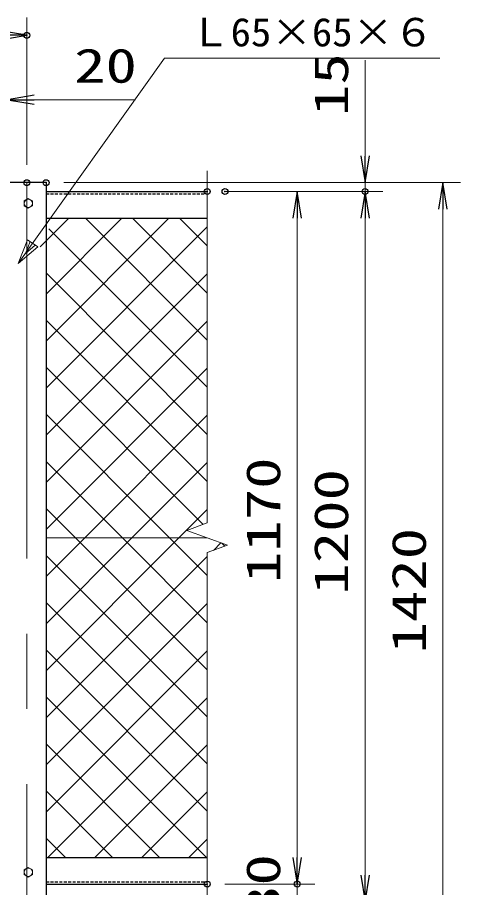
# Model space of a CAD drawing. Units: millimetres, scale not verified. Extents: x -5250 to 5250, y -3712 to 3712.
# Drawn here: x -2882 to -2133, y 291 to 1761 of the extents above; entities that cross this region are included whole.
import ezdxf
from ezdxf.enums import TextEntityAlignment as Align

# ---------------------------------------------------------------- set-up
doc = ezdxf.new("R2010")
doc.units = ezdxf.units.MM
doc.header["$LTSCALE"] = 20
doc.header["$PDMODE"] = 32
doc.header["$PDSIZE"] = 10
doc.linetypes.add('USER1', pattern=[50.8, 31.75, -6.35, 6.35, -6.35])
doc.linetypes.add('USER2', pattern=[0.375, 0.25, -0.125])
for name, color, linetype, lineweight in [('0-2_D-STR-TXT', 7, 'Continuous', 13), ('0-3_D-STR1', 1, 'Continuous', 25), ('0-4_D-STR3', 3, 'Continuous', 13), ('0-5_D-BMK', 2, 'Continuous', 13), ('0-6_D-STR-DIM', 7, 'Continuous', 13), ('0-7_0', 7, 'Continuous', 25), ('0-A_D-STR2', 7, 'Continuous', 13)]:
    doc.layers.add(name, color=color, linetype=linetype, lineweight=lineweight)
doc.layers.add('0-8_Defpoints', color=7, linetype='Continuous')
doc.styles.add('ＭＳ ゴシック', font='')
doc.styles.get('ＭＳ ゴシック').set_extended_font_data('MS Gothic')

# ---------------------------------------------------------------- blocks, each defined once
blk = doc.blocks.new('DARROWS')
at = {"layer": '0-7_0'}
blk.add_line((0, 0), (-19.982, 0), dxfattribs=at)
blk.add_lwpolyline([(-20, -3.333), (0, 0), (-20, 3.333)], dxfattribs=at)

msp = doc.modelspace()

# ---------------------------------------------------------------- linework, layer by layer
at = {"layer": '0-2_D-STR-TXT'}
for points in [[(-2880.8, 1344.76), (-2633.8, 1691.46), (-2168.2, 1691.46)], [(-2852.15, 1375.92), (-2868.62, 1361.87), (-2860.71, 1382.02)]]:
    msp.add_lwpolyline(points, dxfattribs=at)
msp.add_lwpolyline([(-2847.88, 1372.88), (-2880.8, 1344.76), (-2864.98, 1385.06)], close=True, dxfattribs=at)
at = {"layer": '0-3_D-STR1'}
for p, q in [((-2833.8, 1481.46), (-2898.8, 1481.46)), ((-2833.8, 1481.46), (-2833.8, 61.46)), ((-2833.8, 1466.46), (-2561.24, 1466.46)), ((-2833.8, 1421.46), (-2561.24, 1421.46)), ((-2833.8, 341.46), (-2561.24, 341.46)), ((-2833.8, 296.46), (-2561.24, 296.46))]:
    msp.add_line(p, q, dxfattribs=at)
at = {"layer": '0-3_D-STR1', "linetype": 'USER2'}
for p, q in [((-2833.8, 1462.46), (-2561.24, 1462.46)), ((-2833.8, 300.46), (-2561.24, 300.46))]:
    msp.add_line(p, q, dxfattribs=at)
at = {"layer": '0-4_D-STR3'}
for points in [[(-2863.8, 1454.56), (-2870.82, 1450.51), (-2870.82, 1442.41), (-2863.8, 1438.36), (-2856.79, 1442.41), (-2856.79, 1450.51)], [(-2863.8, 324.56), (-2870.82, 320.51), (-2870.82, 312.41), (-2863.8, 308.36), (-2856.79, 312.41), (-2856.79, 320.51)]]:
    msp.add_lwpolyline(points, close=True, dxfattribs=at)
for centre in [(-2863.8, 1446.46), (-2863.8, 316.46)]:
    msp.add_circle(centre, 7.03, dxfattribs=at)
at = {"layer": '0-5_D-BMK'}
for p, q in [((-2561.24, 1501.46), (-2561.24, 1421.46)), ((-2561.24, 1421.46), (-2561.24, 906.46)), ((-2561.24, 906.46), (-2595.58, 893.96)), ((-2526.9, 868.96), (-2595.58, 893.96)), ((-2526.9, 868.96), (-2561.24, 856.46)), ((-2561.24, 856.46), (-2561.24, 341.46)), ((-2561.24, 341.46), (-2561.24, 201.46))]:
    msp.add_line(p, q, dxfattribs=at)
at = {"layer": '0-5_D-BMK', "linetype": 'USER1'}
msp.add_line((-2866.3, 1481.46), (-2866.3, 61.46), dxfattribs=at)
at = {"layer": '0-6_D-STR-DIM'}
for p, q in [((-2866.3, 1511.46), (-2866.3, 1760.39)), ((-2294.26, 1526.46), (-2294.26, 1688.46)), ((-2853.8, 1621.54), (-2682.8, 1621.54)), ((-2803.8, 1481.46), (-2132.8, 1481.46)), ((-2803.8, 1481.46), (-2264.26, 1481.46)), ((-2294.26, 1466.46), (-2294.26, 1481.46)), ((-2531.24, 1466.46), (-2264.26, 1466.46)), ((-2501.24, 1466.46), (-2264.26, 1466.46)), ((-2501.24, 1466.46), (-2379.15, 1466.46)), ((-2162.8, 1436.46), (-2162.8, 106.46)), ((-2409.15, 1421.46), (-2409.15, 341.46)), ((-2294.26, 1421.46), (-2294.26, 311.46)), ((-2294.26, 1421.46), (-2294.26, 1376.46)), ((-2409.15, 341.46), (-2409.15, 386.46)), ((-2531.24, 296.46), (-2379.15, 296.46)), ((-2531.24, 296.46), (-2379.15, 296.46)), ((-2409.15, 296.46), (-2409.15, 266.46))]:
    msp.add_line(p, q, dxfattribs=at)
at = {"layer": '0-7_0'}
for p, q in [((-2843.8, 1372.77), (-2795.11, 1421.46)), ((-2833.8, 1293.22), (-2705.56, 1421.46)), ((-2833.8, 1213.67), (-2626.01, 1421.46)), ((-2561.24, 1215.34), (-2767.36, 1421.46)), ((-2561.24, 1294.89), (-2687.81, 1421.46)), ((-2561.24, 1374.44), (-2608.26, 1421.46)), ((-2833.8, 1134.12), (-2561.24, 1406.68)), ((-2561.24, 1135.79), (-2828.95, 1403.51)), ((-2561.24, 1056.24), (-2833.8, 1328.81)), ((-2833.8, 1054.57), (-2561.24, 1327.13)), ((-2561.24, 976.69), (-2833.8, 1249.26)), ((-2833.8, 975.02), (-2561.24, 1247.58)), ((-2568.07, 903.98), (-2833.8, 1169.71)), ((-2833.8, 895.47), (-2561.24, 1168.03)), ((-2625.11, 881.46), (-2833.8, 1090.16)), ((-2768.26, 881.46), (-2561.24, 1088.48)), ((-2704.66, 881.46), (-2833.8, 1010.61)), ((-2688.71, 881.46), (-2561.24, 1008.93)), ((-2784.21, 881.46), (-2833.8, 931.06)), ((-2609.16, 881.46), (-2561.24, 929.39)), ((-2833.8, 815.92), (-2768.26, 881.46)), ((-2833.8, 736.37), (-2688.71, 881.46)), ((-2833.8, 656.82), (-2609.16, 881.46)), ((-2561.24, 658.5), (-2784.21, 881.46)), ((-2561.24, 738.05), (-2704.66, 881.46)), ((-2561.24, 817.59), (-2625.11, 881.46)), ((-2550.82, 860.25), (-2538.05, 873.02)), ((-2531.41, 867.32), (-2536.58, 872.49)), ((-2561.24, 578.95), (-2833.8, 851.51)), ((-2833.8, 577.27), (-2561.24, 849.84)), ((-2561.24, 499.4), (-2833.8, 771.96)), ((-2833.8, 497.72), (-2561.24, 770.29)), ((-2561.24, 419.85), (-2833.8, 692.41)), ((-2833.8, 418.17), (-2561.24, 690.74)), ((-2562.4, 341.46), (-2833.8, 612.86)), ((-2830.96, 341.46), (-2561.24, 611.19)), ((-2641.95, 341.46), (-2833.8, 533.31)), ((-2751.41, 341.46), (-2561.24, 531.64)), ((-2721.5, 341.46), (-2833.8, 453.76)), ((-2671.86, 341.46), (-2561.24, 452.09)), ((-2801.05, 341.46), (-2833.8, 374.21)), ((-2592.31, 341.46), (-2561.24, 372.54))]:
    msp.add_line(p, q, dxfattribs=at)
at = {"layer": '0-8_Defpoints'}
for p in [(-2866.3, 1730.39), (-2866.3, 1481.46), (-2833.8, 1481.46), (-2561.24, 1466.46), (-2531.24, 1466.46), (-2294.26, 1466.46), (-2561.24, 296.46), (-2409.15, 296.46)]:
    msp.add_point(p, dxfattribs=at)
at = {"layer": '0-A_D-STR2'}
msp.add_line((-2833.8, 881.46), (-2561.24, 881.46), dxfattribs=at)

# ---------------------------------------------------------------- block references
at = {"layer": '0-6_D-STR-DIM', "xscale": 2.25, "yscale": 2.25}
msp.add_blockref('DARROWS', (-2866.3, 1730.39), dxfattribs=at)
for p, rotation in [((-2898.8, 1621.54), 180), ((-2294.26, 1481.46), 270), ((-2162.8, 1481.46), 90), ((-2409.15, 1466.46), 90), ((-2294.26, 1466.46), 90), ((-2294.26, 1466.46), 90), ((-2409.15, 296.46), 270), ((-2409.15, 296.46), 270), ((-2294.26, 266.46), 270)]:
    msp.add_blockref('DARROWS', p, dxfattribs=dict(at, rotation=rotation))

# ---------------------------------------------------------------- texts
at = {"layer": '0-2_D-STR-TXT', "style": 'ＭＳ ゴシック', "width": 1.05}
msp.add_text('Ｌ65×65×６', height=48.11, dxfattribs=at).set_placement((-2590.6, 1697.21), align=Align.BOTTOM_LEFT)
at = {"layer": '0-6_D-STR-DIM', "style": 'ＭＳ ゴシック', "width": 1.35}
msp.add_text('20', height=57.77, dxfattribs=at).set_placement((-2786.3, 1632.94), align=Align.BOTTOM_LEFT)
for s, p in [('15', (-2305.66, 1593.96)), ('1170', (-2420.55, 804.96)), ('1200', (-2305.66, 785.46)), ('1420', (-2174.19, 685.96)), ('30', (-2420.55, 240.96))]:
    msp.add_text(s, height=57.77, rotation=90, dxfattribs=at).set_placement(p, align=Align.BOTTOM_LEFT)

doc.saveas('drawing.dxf')
